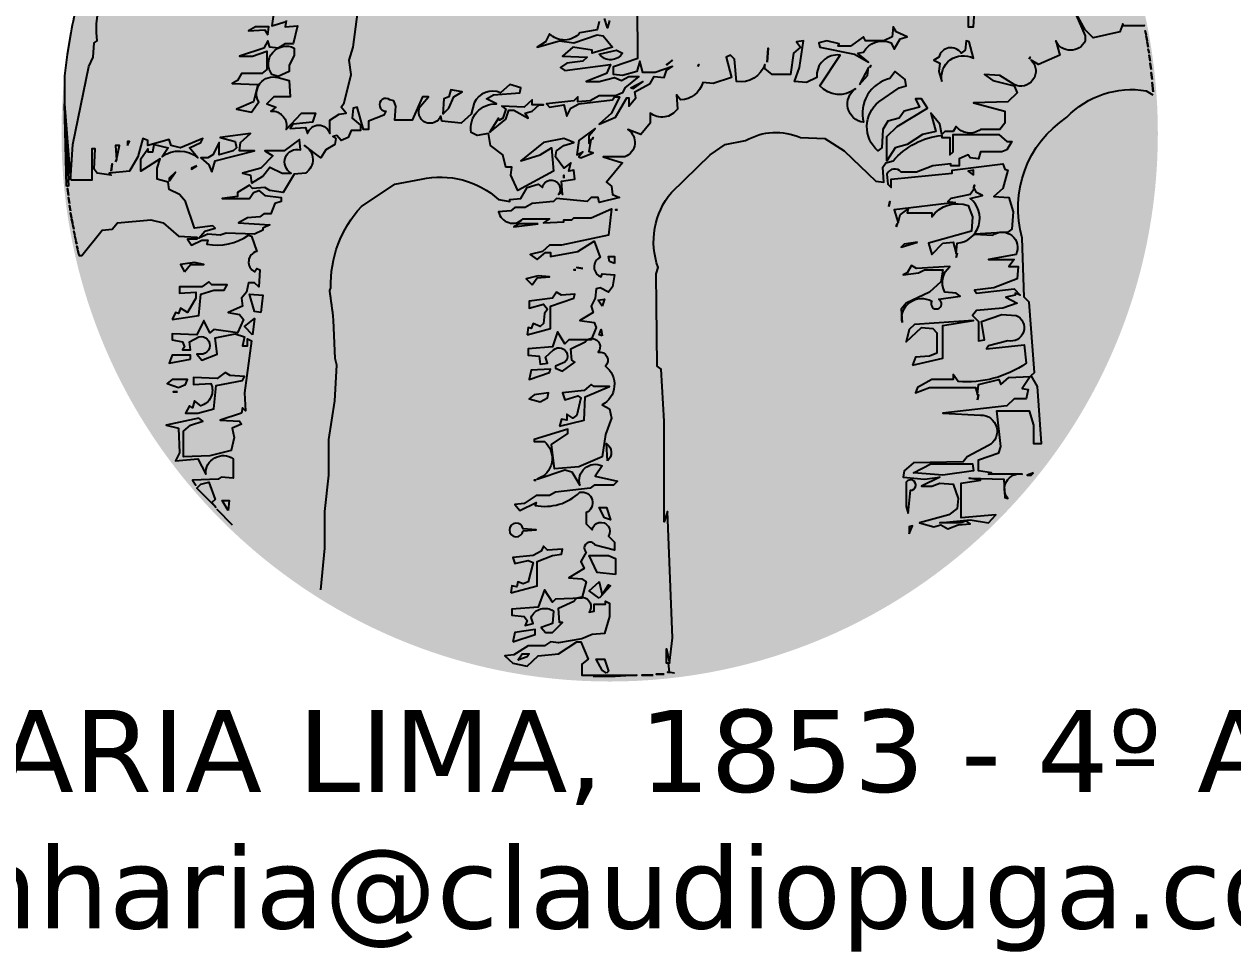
# Model space of a CAD drawing. Header units: millimetres. Extents: x -2368 to 4502, y -2283 to 2217.
# Drawn here: x 4111.9 to 4220.4, y -1691.1 to -1607.7 of the extents above; entities that cross this region are included whole.
import ezdxf

# ---------------------------------------------------------------- set-up
doc = ezdxf.new("R2010")
doc.units = ezdxf.units.MM
doc.header["$LTSCALE"] = 50
doc.layers.add('F-LOGO', color=7, linetype='Continuous')
doc.styles.add('Graphite Light Narrow', font='')
doc.styles.get('Graphite Light Narrow').set_extended_font_data('Graphite Light Narrow')

# ---------------------------------------------------------------- blocks, each defined once
blk = doc.blocks.new('LOGO_CP')
at = {"layer": 'F-LOGO', "true_color": 0xfbb000}
h = blk.add_hatch(color=40, dxfattribs=at)
h.dxf.hatch_style = 1
h.paths.add_polyline_path([(41.348, 0.17, 1), (-41.495, 0.17, 1)])
at = {"layer": 'F-LOGO'}
h = blk.add_hatch(color=1, dxfattribs=at)
h.dxf.hatch_style = 1
h.paths.add_polyline_path([(17.997, 27.814), (15.1, 29.181, -0.022873), (14.886, 29.197), (14.886, 29.281), (9.907, 29.026, -0.094895), (9.099, 28.732), (8.315, 28.446), (8.28, 28.429), (8.268, 28.429), (6.671, 27.847), (6.667, 27.814), (6.474, 27.776), (2.443, 24.742), (0.599, 21.362), (0.061, 18.212), (-0.016, 15.063), (-0.246, 13.41), (-0.092, 11.376), (-0.092, 8.688), (0.433, 6.457), (2.058, 5.845), (1.982, 17.828, -0.176951), (5.285, 22.284, -0.210411), (12.044, 25.894), (14.118, 25.663), (19.188, 23.359), (19.572, 23.82), (19.649, 24.819), (20.187, 25.203), (19.726, 25.587, -0.019346), (19.742, 25.732), (19.517, 26.001), (19.495, 25.817), (18.881, 26.662), (18.864, 26.781)])
h.paths.add_polyline_path([(0.676, 20.286), (0.676, 20.21), (0.445, 20.286)], flags=16)
h = blk.add_hatch(color=1, dxfattribs=at)
h.dxf.hatch_style = 1
edge = h.paths.add_edge_path()
edge.add_line((-5.475, 21.986), (-6.012, 22.754))
edge.add_line((-6.012, 22.754), (-6.243, 23.138))
edge.add_line((-6.243, 23.138), (-7.164, 23.522))
edge.add_line((-7.164, 23.522), (-7.318, 23.753))
edge.add_line((-7.318, 23.753), (-7.977, 24.078))
edge.add_line((-7.977, 24.078), (-8.636, 24.179))
edge.add_line((-8.636, 24.179), (-9.433, 24.38))
edge.add_line((-9.433, 24.38), (-10.274, 24.392))
edge.add_line((-10.274, 24.392), (-11.236, 24.301))
edge.add_line((-11.236, 24.301), (-12.102, 24.227))
edge.add_line((-12.102, 24.227), (-13.074, 24.05))
edge.add_line((-13.074, 24.05), (-14.61, 23.897))
edge.add_line((-14.61, 23.897), (-15.609, 23.436))
edge.add_line((-15.609, 23.436), (-17.376, 22.514))
edge.add_line((-17.376, 22.514), (-19.526, 20.363))
edge.add_line((-19.526, 20.363), (-21.37, 17.444))
edge.add_line((-21.37, 17.444), (-22.37, 14.366))
edge.add_line((-22.37, 14.366), (-22.829, 12.375))
edge.add_line((-22.829, 12.375), (-23.674, 8.303))
edge.add_line((-23.674, 8.303), (-23.982, 6.921))
edge.add_line((-23.982, 6.921), (-24.097, 5.692))
edge.add_line((-24.097, 5.692), (-24.212, 2.926))
edge.add_line((-24.212, 2.926), (-23.367, 1.697))
edge.add_line((-23.367, 1.697), (-22.292, 1.697))
edge.add_line((-22.292, 1.697), (-21.137, 1.54))
edge.add_line((-21.137, 1.54), (-20.3, 2.936))
edge.add_line((-20.3, 2.936), (-19.071, 8.851))
edge.add_line((-19.071, 8.851), (-18.763, 9.542))
edge.add_line((-18.763, 9.542), (-18.681, 11.76))
edge.add_line((-18.681, 11.76), (-18.221, 12.989))
edge.add_arc((-8.122, 11.426), 10.219, 126.98686, 171.19994, ccw=False)
edge.add_arc((-9.392, 11.489), 9.454, 64.973, 121.06069, ccw=False)
edge.add_line((-5.393, 20.056), (-5.039, 20.51))
edge.add_line((-5.039, 20.51), (-4.859, 20.751))
edge.add_line((-4.859, 20.751), (-5.09, 21.064))
edge.add_line((-5.09, 21.064), (-5.475, 21.986))
h = blk.add_hatch(color=1, dxfattribs=at)
h.dxf.hatch_style = 1
h.paths.add_polyline_path([(40.312, 8.303), (38.699, 8.303), (38.468, 7.843), (35.327, 6.593, -0.055579), (35.074, 6.491), (32.323, 5.384), (32.121, 4.943, -0.247006), (31.676, 3.973), (30.365, 2.888), (29.788, 0.929), (29.891, -0.409), (29.942, -0.453), (30.326, -0.453), (29.942, -1.068), (30.019, -2.604), (30.805, -6.18, -0.274851), (34.474, 1.39, -0.247264), (40.466, 3.387), (41.08, 3.003)])
h = blk.add_hatch(color=1, dxfattribs=at)
h.dxf.hatch_style = 1
h.paths.add_polyline_path([(16.198, 3.424), (14.529, 4.025), (13.888, 4.079), (13.944, 4.236), (12.889, 4.616), (10.875, 4.374, -0.184109), (9.509, 4.079), (9.498, 4.209), (8.085, 4.039), (4.781, 1.713, -0.03298), (4.625, 1.603), (0.906, -2.067), (0.061, -3.833), (0.676, -4.678), (0.292, -10.516), (0.138, -11.438), (-0.169, -11.822), (0.2, -18.285, -0.178204), (0.145, -19.491), (0.061, -21.347), (0.642, -26.137), (-0.016, -29.028), (0.126, -30.552), (0.292, -30.718), (0.292, -31.333), (0.196, -31.307), (0.369, -33.176), (-0.092, -35.606), (-0.092, -36.326), (-0.476, -37.632), (-0.092, -40.781), (4.326, -40.556), (4.286, -40.551), (4.44, -40.551), (4.363, -39.859), (4.209, -39.859), (4.209, -38.784), (4.44, -39.859), (4.67, -37.939), (4.286, -28.414), (4.056, -29.182), (4.056, -21.577), (3.825, -17.66), (3.518, -17.429), (3.441, -10.439), (3.595, -9.978, -0.267216), (4.593, -4.294), (7.512, -1.452), (8.665, -0.684), (10.201, -0.377, -0.239025), (14.349, -0.146), (16.192, -0.223), (17.652, -1.145), (20.033, -3.449), (20.648, -3.526), (19.923, -0.875, -0.036156), (19.72, -0.594), (18.175, 1.551, -0.01058), (18.141, 1.599)])
h = blk.add_hatch(color=1, dxfattribs=at)
h.dxf.hatch_style = 1
h.paths.add_polyline_path([(-21.666, -31.879), (-21.888, -34.268), (-29.167, -28.836), (-28.821, -27.569), (-28.514, -25.879), (-27.746, -18.351), (-27.131, -15.509), (-26.44, -13.358), (-26.286, -12.052), (-26.516, -10.132), (-25.748, -6.752), (-24.903, -4.985), (-24.107, -3.243), (-23.06, -2.835), (-21.908, -1.682), (-20.371, -0.377), (-18.489, 0.468), (-16.3, 1.16), (-14.029, 1.016), (-12.037, 1.006), (-10.309, 0.123), (-9.08, -0.761), (-7.927, -2.374), (-7.5, -3.676), (-7.163, -4.79), (-8.503, -4.798), (-9.521, -4.055), (-10.665, -3.519), (-12.028, -3.192), (-13.155, -3.144), (-15.091, -3.447), (-16.3, -3.68), (-18.655, -5.249), (-20.592, -8.215), (-21.139, -11.515), (-20.982, -13.226), (-20.679, -17.353), (-20.832, -20.041), (-21.293, -22.96), (-21.293, -25.649), (-21.6, -28.414)])
h = blk.add_hatch(color=1, dxfattribs=at)
h.dxf.hatch_style = 1
h.paths.add_polyline_path([(-33.353, -4.064), (-33.61, -3.477), (-34.275, -3.296), (-34.275, -3.198), (-35.504, -2.681), (-37.731, -2.988), (-39.191, -3.372), (-40.959, -3.797), (-40.958, -3.833), (-41.111, -3.833), (-40.189, -9.057), (-39.959, -9.057), (-38.423, -7.136), (-37.655, -7.059), (-37.271, -6.599), (-34.736, -6.368), (-33.814, -6.599), (-32.662, -7.597), (-31.279, -7.674), (-30.895, -7.482), (-31.433, -6.983), (-31.778, -5.984)])
at = {"layer": 'F-LOGO', "color": 1}
for p, q in [((-41.111, -3.833), (-41.265, 2.389)), ((-41.265, 2.389), (-40.958, -3.833)), ((-40.958, -3.833), (-41.111, -3.833))]:
    blk.add_line(p, q, dxfattribs=at)
for points in [[(-0.092, 8.688), (-0.246, 8.15), (-0.476, 8.841)], [(27.023, 9.148), (27.023, 8.227), (27.407, 8.227), (27.484, 9.379)], [(-25.364, 9.917), (-25.595, 8.303), (-24.519, 8.611)]]:
    blk.add_lwpolyline(points, dxfattribs=at)
for points in [[(-0.86, 8.611), (-1.014, 7.996), (-2.32, 7.766, -0.439304), (-4.624, 7.689), (-4.932, 7.074), (-5.546, 6.69), (-3.856, 7.151), (-2.781, 6.998), (-1.014, 7.612), (-0.553, 7.535), (0.138, 6.69), (-1.398, 6.229), (-1.398, 6.46), (-2.858, 6.69), (-3.626, 5.999), (-1.782, 5.922), (-2.09, 5.615), (-3.319, 5.461), (-3.779, 5.154), (-3.472, 4.924), (-0.016, 5.384), (-0.323, 4.693), (-1.859, 4.079), (-0.86, 4.079), (0.292, 4.386), (0.829, 4.155), (1.367, 4.463), (2.135, 4.463), (1.06, 3.618), (0.906, 3.234), (0.369, 3.003), (-0.86, 3.003), (-1.552, 2.619), (-2.474, 2.542), (-2.474, 2.926), (-2.781, 2.619), (-4.855, 2.389), (-4.624, 2.158), (-3.549, 2.312), (-3.319, 1.467), (-3.011, 2.081), (-2.397, 2.389), (0.138, 2.696), (0.292, 2.926), (0.676, 2.926), (0.061, 1.697), (-0.86, 0.852), (0.369, 1.39), (1.214, 2.85), (1.367, 2.85), (1.367, 2.235), (1.905, 2.85), (1.828, 3.31), (2.98, 3.925), (3.287, 4.463), (4.056, 4.386), (4.209, 4.924), (4.67, 5.231), (3.364, 4.77), (2.443, 4.77), (2.212, 5.615), (1.982, 4.847), (0.906, 4.54), (0.215, 4.616), (0.215, 5.231), (2.058, 5.845), (1.982, 17.828, -0.176951)], [(-24.519, 8.688), (-24.596, 8.227), (-23.674, 8.303), (-23.982, 6.921), (-24.596, 6.921), (-25.134, 6.614), (-25.748, 6.69), (-25.902, 7.151), (-26.209, 6.614), (-28.053, 5.999), (-27.054, 5.999), (-25.979, 6.383), (-25.979, 5), (-26.363, 4.693), (-27.899, 4.693), (-28.206, 4.155), (-28.59, 3.925), (-26.67, 3.848), (-26.977, 2.542), (-28.283, 2.005), (-27.131, 1.774), (-26.593, 2.542, -0.66839), (-25.134, 4.386), (-24.289, 4.155), (-24.212, 2.926), (-25.441, 2.926), (-25.979, 2.389), (-25.287, 2.158), (-25.672, 1.851, -0.510358), (-24.519, 0.468), (-23.367, 1.697), (-22.292, 1.697), (-22.522, 1.006), (-23.982, 0.852), (-24.212, 0.545), (-23.06, 0.622), (-22.906, 0.161, -0.741921), (-21.216, 0.161), (-21.216, 1.16), (-20.525, 1.621), (-19.987, 1.697), (-20.371, 2.158), (-20.141, 2.466), (-19.603, 4.616), (-19.757, 5.692), (-19.45, 6.69), (-19.065, 9.763)], [(-40.804, -3.372), (-40.65, -0.684), (-39.421, 5.231), (-39.114, 5.922), (-39.037, 6.998), (-38.807, 7.151, -0.30066), (-34.352, 15.601, -0.224329)], [(-40.305, 10.094, 0.007172), (-40.793, 7.763), (-41.062, 6.133), (-41.266, 4.518), (-41.265, 2.389), (-40.804, -3.372)], [(40.293, 8.389), (40.312, 8.303), (38.699, 8.303), (38.699, 8.457), (38.468, 7.843), (36.471, 7.382), (35.857, 7.996), (34.935, 9.686), (35.857, 7.535), (35.857, 7.151, -0.633039), (33.629, 7.151), (33.936, 6.076), (32.323, 5.384), (31.786, 5.692, -0.845224), (30.48, 3.848), (29.404, 4.54), (28.252, 4.616), (28.867, 4.155), (30.48, 3.771), (30.71, 3.234), (30.019, 2.542), (27.407, 2.466), (29.788, 1.851), (29.788, 0.929), (29.404, 0.468), (27.945, 0.468, -0.414998), (26.101, 0.699), (25.871, 0.315), (25.256, 0.315), (25.026, 0.084), (24.872, 0.852), (24.181, 1.697), (24.565, 0.315), (23.566, 0.084), (22.414, -0.684), (21.493, -0.914), (20.878, -1.913), (20.878, -0.069), (21.646, 0.699), (23.951, 2.081), (23.49, 2.773), (23.029, 2.773), (23.336, 2.158), (22.184, 1.851), (21.8, 1.313), (20.955, 1.083), (20.571, 0.468), (20.494, -0.914), (20.187, -1.145, -0.467176), (20.263, 2.542), (21.8, 3.618), (22.337, 3.771), (22.261, 4.232), (21.493, 4.847), (21.108, 4.309, 0.422237), (19.111, 1.006, -0.686569), (18.497, 3.541, -0.410812), (15.808, 3.771), (17.345, 6.076, 0.483985), (15.578, 4.386), (14.81, 4.002), (13.888, 4.079), (14.272, 5.154), (14.579, 7.151), (14.042, 7.074), (14.349, 6.69), (13.811, 6.229), (13.581, 4.616), (12.198, 4.616), (11.66, 5.077), (11.66, 5.384, -0.363078), (9.509, 4.079), (9.356, 5.769), (9.049, 6.076), (8.741, 5.922), (9.125, 4.386), (7.743, 3.925), (6.975, 4.002, -0.320842), (5.285, 2.696), (4.977, 3.08), (5.054, 2.005, -0.428197), (2.98, 1.697), (2.98, 0.929), (2.289, 0.084), (1.29, 0.468, -0.626196), (1.06, -1.606), (-0.553, -1.606), (0.906, -2.067), (-0.323, -3.526), (0.061, -3.833), (0.138, -4.448), (0.676, -4.678), (-0.86, -5.062), (-0.937, -4.678), (-1.475, -4.678), (-1.782, -4.985), (-4.087, -4.755), (-4.317, -4.985), (-5.93, -5.139), (-6.468, -5.446), (-7.236, -5.446), (-7.543, -5.677), (-8.465, -5.754, 0.600394), (-6.622, -6.291), (-4.624, -6.291), (-5.085, -6.599), (-3.549, -6.522), (-3.549, -6.368), (-2.934, -6.368), (-2.781, -6.214), (-1.475, -6.214), (0.061, -5.523), (-0.169, -7.52), (-3.703, -8.288), (-4.624, -8.288), (-5.162, -8.749), (-6.084, -8.98), (-5.546, -9.364), (-4.932, -8.826), (-4.548, -8.826), (-4.548, -9.133), (-2.474, -8.749), (-1.245, -7.981), (-0.784, -9.21, 0.690856), (-0.707, -10.67), (-0.63, -10.439), (0.292, -10.516), (0.138, -11.438), (-0.169, -11.822), (-0.784, -11.515), (-1.091, -11.591), (-1.168, -12.283), (-1.475, -12.897), (-1.321, -13.358), (-2.32, -13.973), (-1.245, -14.126), (-1.091, -14.51), (-1.475, -15.432), (-3.165, -15.432), (-3.472, -15.739), (-4.01, -14.818), (-4.394, -15.97), (-6.237, -16.124), (-6.237, -16.584), (-5.393, -16.661), (-5.316, -17.276), (-4.778, -17.199), (-4.932, -16.738), (-4.317, -16.2, -1.004358), (-3.472, -17.122), (-4.164, -17.429), (-4.164, -17.583), (-3.626, -17.813), (-2.704, -17.122), (-2.934, -16.969), (-3.011, -16.124), (-1.936, -15.586, -1.018546), (-0.937, -16.354, -0.726111), (-0.4, -17.429, -0.54208), (-0.63, -20.348), (-0.092, -20.656), (0.061, -21.347), (-0.4, -22.576), (-0.63, -24.266), (-2.397, -25.034), (-4.24, -25.188), (-4.471, -23.344), (-3.242, -22.499), (-3.242, -22.192), (-5.777, -22.96), (-5.777, -23.114), (-5.008, -23.114, -0.581118), (-5.546, -25.956), (-3.472, -25.264), (-2.934, -25.418), (-2.32, -26.417, -0.656891), (-0.63, -24.957), (-1.168, -25.725), (0.522, -26.109), (0.215, -26.417), (-1.245, -26.417), (-1.552, -26.647), (-4.164, -26.954), (-4.624, -27.185), (-5.623, -27.185), (-6.545, -27.799), (-7.236, -27.876), (-6.852, -28.337), (-5.623, -27.723), (-5.7, -27.953, 0.239765), (-2.32, -26.954, -0.904474), (-1.859, -28.491), (-1.859, -29.336), (-1.398, -29.797, -1.230789), (-0.169, -30.257), (0.292, -30.718), (0.292, -31.333), (-1.168, -30.949, 1.162517), (-1.859, -31.486), (-2.243, -32.178), (-2.013, -32.715), (-3.165, -33.407), (-2.166, -33.484), (-1.859, -33.714), (-2.166, -34.943), (-4.164, -35.02), (-4.394, -35.25), (-5.008, -34.329), (-5.469, -35.634), (-7.467, -35.788), (-7.467, -36.249), (-6.545, -36.326), (-6.314, -36.633), (-6.468, -37.017), (-5.853, -36.863), (-6.007, -36.403, -0.486799), (-4.317, -35.942), (-4.394, -36.863), (-5.239, -37.171), (-4.932, -37.555), (-4.394, -37.555), (-3.626, -36.787), (-3.856, -36.787), (-3.933, -35.711), (-2.781, -35.174, -1.009831), (-1.629, -36.018), (-1.245, -35.942), (-1.245, -35.404), (-0.4, -35.404), (-0.4, -35.174), (-0.092, -35.327), (-0.092, -36.326), (-0.476, -37.632), (-1.398, -37.708), (-2.166, -38.016), (-3.933, -38.323), (-4.548, -38.246), (-5.008, -38.553), (-6.237, -38.553), (-7.313, -39.245), (-8.004, -39.321), (-7.39, -39.859), (-6.314, -40.09), (-5.469, -39.321), (-3.933, -39.168), (-2.55, -38.246), (-2.243, -38.246), (-1.705, -39.552), (-2.166, -39.936), (-2.166, -40.781), (1.982, -40.781, -0.021395), (-1.311, -40.878)], [(-21.892, -34.314), (-21.6, -31.179), (-21.6, -28.414), (-21.293, -25.649), (-21.293, -22.96), (-20.832, -20.041), (-20.679, -17.353), (-20.827, -16.844), (-20.935, -13.936, 0.008205), (-21.223, -11.71), (-21.139, -11.515, -0.196867), (-18.835, -5.37), (-16.3, -3.68), (-14.303, -3.296, -0.243045), (-8.465, -4.832), (-7.62, -4.985), (-7.62, -4.832), (-6.775, -4.755), (-6.314, -3.91), (-5.469, -3.68), (-5.162, -3.91, -1.234312), (-3.933, -4.448), (-3.703, -4.294), (-3.626, -4.448), (-3.703, -3.449), (-2.704, -3.296), (-2.781, -2.604), (-3.165, -2.681), (-3.011, -2.067), (-3.549, -2.451), (-4.164, -1.606), (-4.087, -1.145), (-3.549, -0.761), (-2.781, -0.53), (-3.549, -0.223), (-5.085, -0.53), (-6.775, -1.913), (-5.316, -1.452), (-4.471, -0.914), (-4.317, -2.681), (-7.006, -4.14), (-7.543, -2.988), (-7.467, -2.374), (-7.927, -2.374), (-8.158, -1.452), (-9.08, -0.761), (-9.233, 0.161), (-10.078, 0.007), (-10.539, 0.238, -0.486522), (-8.619, 2.389), (-9.387, 2.773), (-8.849, 3.08), (-6.852, 3.234), (-6.775, 3.618), (-7.62, 3.848), (-8.311, 3.234, 0.406448), (-10.309, 2.466), (-10.539, 1.621), (-11.307, 0.929), (-12.767, 1.083), (-12.844, 1.467, -1.087111), (-14.38, 2.235), (-13.765, 2.926), (-14.226, 2.926), (-14.994, 1.16), (-16.3, 1.16), (-16.223, 2.235), (-16.377, 2.619), (-16.684, 2.696, 1.434912), (-16.992, 1.851), (-17.145, 1.544), (-18.297, 1.083), (-18.297, 0.468), (-18.681, 0.468), (-19.142, 2.158), (-19.45, 2.081), (-19.526, 1.313), (-18.912, 0.776), (-18.912, 0.392), (-19.603, 0.392), (-19.834, -0.146), (-20.371, -0.377), (-20.679, 0.007), (-20.986, -0.069), (-20.755, -0.223), (-20.832, -0.684), (-21.524, -1.068), (-21.908, -1.682), (-23.137, -0.761, -0.570126), (-23.06, -2.835), (-23.905, -2.911), (-24.75, -4.294), (-25.748, -4.14), (-26.132, -3.91), (-27.054, -3.987), (-27.285, -3.756), (-28.206, -4.294), (-28.206, -4.601), (-29.359, -4.755), (-27.285, -4.755), (-26.977, -4.294), (-26.593, -4.14), (-26.132, -4.525), (-24.903, -4.678), (-24.903, -4.985), (-25.364, -5.139), (-25.672, -5.907), (-26.209, -5.907), (-26.516, -6.138), (-27.438, -6.214), (-28.13, -6.599), (-25.748, -6.752), (-26.286, -6.983), (-26.286, -7.136), (-26.901, -7.444), (-29.051, -7.367), (-29.512, -7.52), (-30.434, -7.444), (-31.125, -7.751), (-30.664, -7.213), (-29.896, -6.983), (-30.05, -6.829), (-31.433, -6.983), (-32.124, -4.985), (-32.585, -4.448), (-33.353, -4.064), (-33.43, -3.526), (-34.275, -3.296), (-34.275, -2.451), (-34.044, -1.759), (-35.504, -2.681), (-35.504, -1.759), (-34.966, -0.991), (-34.966, -1.222), (-34.582, -1.222), (-34.505, -0.684), (-33.43, -0.914), (-33.891, -1.606, -0.356507), (-31.202, -1.682), (-31.817, -0.914), (-30.972, -0.53), (-30.818, -0.223), (-32.508, -0.914), (-33.199, -0.761), (-33.353, -0.3), (-34.966, -0.761), (-34.966, -0.377), (-35.35, -0.223), (-35.734, -1.606), (-36.349, -2.681), (-37.885, -2.835), (-37.731, -2.988), (-38.807, -2.835), (-39.037, -2.527), (-38.96, -0.991), (-39.191, -0.991), (-39.191, -3.372), (-40.754, -3.372)], [(4.834, -40.626, -0.00006), (4.824, -40.627), (4.286, -40.551), (4.44, -40.551), (4.363, -39.859), (4.209, -39.859), (4.209, -38.784), (4.44, -39.859), (4.67, -37.939), (4.286, -28.414), (4.056, -29.182), (4.056, -21.577), (3.825, -17.66), (3.518, -17.429), (3.441, -10.439), (3.595, -9.978, -0.267216), (4.593, -4.294), (7.512, -1.452), (8.665, -0.684), (10.201, -0.377, -0.239025), (14.349, -0.146), (16.192, -0.223), (17.652, -1.145), (20.033, -3.449), (20.648, -3.526), (20.571, -2.374), (20.801, -2.067), (21.339, -1.913, -0.192774), (25.026, 0.007), (25.026, -0.146), (25.64, -0.146), (25.64, -1.452), (25.871, -1.222), (25.871, 0.084), (29.328, 0.084), (29.942, -0.453), (30.326, -0.453), (29.942, -1.068), (29.558, -1.222), (27.945, -1.222), (27.791, -1.759), (27.177, -1.682), (27.023, -1.452), (26.332, -1.759), (26.332, -2.297), (25.717, -2.297), (25.717, -2.143), (24.335, -2.297), (23.106, -2.758), (21.953, -2.758, 0.571151), (20.878, -2.911), (20.955, -3.68), (21.185, -3.91), (21.185, -3.296), (25.794, -2.835), (25.794, -2.604), (29.635, -2.143), (29.788, -2.527), (30.019, -2.604), (29.635, -3.987), (28.944, -4.601), (30.096, -4.678), (30.403, -5.754), (30.326, -7.059), (30.019, -7.29), (27.484, -7.444), (28.867, -7.52, -0.782208), (30.633, -8.98), (28.559, -9.364), (30.48, -9.364), (30.096, -9.902), (30.787, -9.902), (30.71, -10.823), (28.944, -11.515), (27.484, -11.668), (27.638, -11.899), (30.48, -11.591), (30.941, -12.052), (30.557, -11.899), (30.557, -12.052), (29.865, -12.206), (30.71, -12.667), (29.635, -13.051), (27.638, -13.205), (27.33, -13.589), (27.791, -14.05), (27.791, -15.509), (28.252, -15.432), (28.022, -14.05), (29.558, -13.512), (30.633, -13.589, -0.9098), (30.019, -15.509), (28.559, -15.893), (28.406, -16.124), (31.248, -15.816), (31.402, -17.199, -0.174666), (26.255, -18.582), (25.871, -18.044), (25.871, -18.428), (24.258, -18.428), (23.182, -19.042), (23.029, -19.427), (24.104, -19.042), (27.561, -19.042), (27.714, -19.58), (27.791, -18.812), (29.328, -18.428), (29.481, -18.812), (30.096, -18.274), (31.709, -18.198), (31.094, -19.119), (31.555, -19.196), (31.402, -19.887), (30.48, -19.887), (29.942, -20.425), (25.103, -20.963), (27.945, -21.116, -0.78918), (28.559, -23.421), (26.946, -24.266), (26.639, -24.65), (22.875, -24.727), (22.184, -25.341), (22.107, -25.802), (23.72, -25.956), (24.872, -25.802), (23.49, -26.493), (24.258, -26.493), (24.872, -26.263), (25.871, -26.34), (26.255, -27.415), (26.178, -28.183), (25.564, -28.644), (23.336, -29.259), (24.411, -29.566), (24.949, -29.412), (25.487, -29.72), (26.255, -29.412), (27.177, -29.336), (26.87, -29.105), (26.485, -29.259), (24.872, -29.259), (27.177, -29.028), (28.559, -29.259), (29.097, -28.644), (26.485, -28.875), (26.485, -26.263), (27.945, -26.033), (27.1, -25.879), (29.712, -25.956), (29.788, -27.338), (30.019, -27.415, -0.686844), (31.094, -25.572), (28.559, -25.572), (28.79, -25.495), (27.791, -25.341), (27.791, -24.496), (29.328, -23.959), (29.481, -23.498), (29.174, -20.809), (31.632, -20.809), (31.939, -21.885), (31.939, -23.267), (32.554, -23.267), (32.247, -18.966), (31.786, -18.121), (32.016, -17.89), (31.632, -12.59), (31.248, -12.206), (31.094, -7.751, -0.327874), (34.474, 1.39, -0.247264), (40.466, 3.387), (40.965, 3.075)], [(-40.188, -9.061), (-40.189, -9.057), (-39.959, -9.057), (-38.423, -7.136), (-37.655, -7.059), (-37.271, -6.599), (-34.736, -6.368), (-33.814, -6.599), (-32.662, -7.597), (-31.279, -7.674), (-31.279, -7.828), (-31.97, -7.828), (-31.663, -8.288), (-30.895, -7.904), (-30.434, -7.904), (-30.511, -8.212, 0.202155), (-27.361, -7.52), (-27.131, -7.597), (-26.747, -8.749, 0.684492), (-26.901, -10.286), (-26.747, -10.055), (-26.516, -10.132), (-26.593, -11.438), (-26.901, -11.131), (-27.361, -11.131), (-27.515, -11.822), (-27.899, -12.283), (-27.822, -12.897), (-28.898, -13.358), (-28.053, -13.512), (-27.746, -13.896), (-28.206, -14.895), (-29.973, -14.664), (-30.28, -14.895), (-30.741, -13.973), (-31.279, -15.048), (-33.123, -14.971), (-33.123, -15.432), (-32.354, -15.586), (-32.201, -15.97), (-32.354, -16.2), (-31.74, -16.2), (-31.817, -15.586), (-31.125, -15.202, -1.013494), (-30.818, -16.508), (-31.279, -16.508), (-30.895, -16.969), (-29.743, -16.508), (-29.896, -15.279), (-28.36, -14.971), (-27.669, -15.202), (-27.822, -15.893), (-27.438, -15.893), (-27.438, -15.355), (-27.131, -15.509), (-27.669, -19.427), (-27.592, -20.809), (-27.822, -20.579), (-27.899, -20.963), (-29.512, -21.501), (-28.053, -21.577), (-27.899, -21.808), (-28.59, -22.115), (-28.437, -22.806), (-28.667, -23.805), (-30.28, -24.189), (-32.278, -24.266), (-32.278, -22.346), (-31.74, -21.885), (-30.818, -21.577), (-31.125, -21.347), (-33.583, -21.885), (-32.662, -22.115), (-32.585, -23.959), (-32.892, -24.573), (-31.202, -24.419), (-30.588, -25.572, -0.626672), (-28.514, -24.419), (-28.514, -25.879), (-29.435, -25.802), (-29.666, -25.956), (-31.586, -26.033), (-31.356, -26.417, -0.000974), (-31.451, -26.311, -0.000974)]]:
    blk.add_lwpolyline(points, format="xyb", dxfattribs=at)
for points in [[(-25.902, 7.612), (-25.825, 8.227), (-26.824, 8.227), (-27.361, 7.919), (-26.132, 7.996)], [(40.466, 7.612), (40.389, 7.919), (40.466, 7.612)], [(40.542, 7.151), (40.466, 7.535), (40.542, 7.151)], [(11.814, 5.538), (11.891, 6.614), (11.814, 5.538)], [(40.619, 6.69), (40.542, 7.074), (40.619, 6.69)], [(40.696, 6.229), (40.619, 6.537), (40.696, 6.229)], [(4.67, 5.692), (4.209, 5.384), (4.286, 5.384)], [(31.632, 5.769), (31.709, 5.922), (31.632, 5.769)], [(40.773, 5.615), (40.696, 6.076), (40.773, 5.615)], [(6.591, 5.231), (6.667, 5.384), (6.591, 5.231)], [(18.804, 3.848), (19.419, 4.54), (19.495, 5.154)], [(19.572, 5.154), (19.649, 5.308), (19.572, 5.154)], [(40.85, 5), (40.773, 5.461), (40.85, 5)], [(40.927, 4.232), (40.85, 4.77), (40.927, 4.232)], [(1.674, 3.541), (1.521, 3.618), (2.443, 4.079)], [(41.003, 3.31), (40.927, 4.002), (41.003, 3.31)], [(-12.69, 1.621), (-12.229, 2.081), (-11.845, 2.926), (-11.23, 3.31), (-12.075, 3.464), (-12.229, 2.926), (-12.613, 2.773)], [(-9.156, 0.238), (-7.927, 1.237), (-7.697, 1.928), (-7.313, 1.928), (-6.237, 1.313), (-6.468, 1.697), (-5.93, 1.851), (-5.393, 2.312), (-5.085, 2.312), (-5.93, 2.312), (-5.93, 2.696), (-6.545, 2.158), (-8.235, 2.235), (-7.927, 2.005), (-8.158, 1.313), (-8.388, 1.16), (-8.465, 1.313)], [(-30.127, -2.758), (-29.896, -1.913), (-26.901, -1.145), (-28.053, -1.145), (-27.976, -0.53), (-27.208, 0.161), (-29.512, -0.146), (-28.36, -0.453), (-28.283, -0.914), (-28.514, -1.145), (-29.589, -1.452), (-29.589, -0.53), (-30.05, -1.452), (-30.434, -1.682), (-30.972, -1.682), (-30.357, -2.22)], [(-2.243, -1.682), (-1.321, -1.298), (-1.629, -1.222), (-1.475, -0.3), (-1.629, -0.607), (-1.629, 0.007), (-1.168, 0.545), (-2.397, -0.377), (-2.55, -1.452), (-2.09, -1.222), (-2.397, -1.606)], [(-37.347, -1.836), (-37.117, -0.761), (-37.424, -0.761)], [(-36.502, -0.761), (-36.349, -0.453), (-36.502, -0.453)], [(-1.398, -0.3), (-1.321, -0.146), (-1.398, -0.3)], [(-37.731, -2.681), (-37.655, -2.143), (-37.731, -2.681)], [(-37.424, -1.99), (-37.347, -1.836), (-37.424, -1.99)], [(-31.279, -2.297), (-31.663, -2.451), (-31.663, -2.527)], [(27.407, -2.988), (27.407, -2.604), (27.023, -2.681)], [(-33.353, -3.449), (-32.892, -2.758), (-33.353, -3.219)], [(-3.549, -3.219), (-3.549, -2.988), (-3.549, -3.219)], [(-40.958, -4.525), (-41.034, -3.987), (-40.958, -4.525)], [(27.407, -3.987), (27.484, -3.756), (27.407, -3.987)], [(-40.881, -5.139), (-40.958, -4.678), (-40.881, -5.139)], [(-40.804, -5.677), (-40.881, -5.293), (-40.804, -5.677)], [(21.032, -5.37), (21.108, -4.985), (21.032, -5.37)], [(-40.727, -6.214), (-40.804, -5.83), (-40.727, -6.214)], [(-40.65, -6.675), (-40.727, -6.291), (-40.65, -6.675)], [(0.522, -5.6), (0.369, -5.6), (0.522, -5.6)], [(-40.574, -7.059), (-40.65, -6.752), (-40.574, -7.059)], [(-40.497, -7.52), (-40.574, -7.213), (-40.497, -7.52)], [(-5.469, -6.675), (-6.929, -6.675), (-7.313, -6.906)], [(21.569, -6.906), (21.646, -6.675), (21.569, -6.906)], [(-40.42, -7.904), (-40.497, -7.597), (-40.42, -7.904)], [(-40.343, -8.212), (-40.42, -7.981), (-40.343, -8.212)], [(23.182, -8.058), (22.184, -8.212), (21.953, -8.442)], [(-40.266, -8.596), (-40.343, -8.365), (-40.266, -8.596)], [(-40.189, -8.98), (-40.266, -8.673), (-40.189, -8.98)], [(26.101, -9.21), (26.178, -8.903), (26.101, -9.21)], [(-32.201, -10.286), (-31.74, -9.748), (-30.741, -9.748), (-31.433, -9.594), (-32.508, -9.748)], [(-2.09, -10.055), (-2.55, -9.978), (-2.09, -10.055)], [(0.292, -9.671), (-0.092, -9.518), (-0.169, -9.133), (0.292, -9.133)], [(-5.93, -11.284), (-5.546, -10.747), (-4.624, -10.67), (-5.469, -10.593), (-6.391, -10.823)], [(-2.627, -10.132), (-2.781, -10.132), (-2.627, -10.132)], [(-33.123, -13.896), (-31.125, -13.589), (-30.972, -11.976), (-29.973, -11.668), (-29.205, -11.668), (-28.975, -11.284), (-30.127, -11.284), (-30.357, -11.054), (-30.895, -11.438), (-32.585, -11.438), (-32.585, -11.899), (-31.356, -11.822), (-31.356, -12.283), (-31.97, -13.358), (-32.508, -13.051), (-32.662, -13.435), (-32.892, -13.358)], [(-6.314, -15.048), (-4.548, -14.587), (-4.548, -12.897), (-2.781, -12.283), (-2.704, -11.976), (-3.703, -12.052), (-4.087, -11.822), (-4.394, -12.283), (-6.161, -12.513), (-6.161, -13.051), (-5.085, -12.744), (-4.778, -13.128), (-5.008, -13.435), (-5.085, -14.203), (-5.316, -14.434), (-5.853, -14.203), (-6.007, -14.587), (-6.237, -14.51)], [(-26.44, -13.358), (-26.901, -13.281), (-27.285, -11.976), (-26.286, -12.052)], [(-0.63, -12.897), (-0.937, -12.436), (-0.476, -12.36)], [(-27.054, -15.048), (-27.669, -14.434), (-26.901, -13.819)], [(22.798, -17.353), (25.103, -16.815), (25.103, -14.357), (27.407, -13.973), (22.952, -14.28), (22.568, -14.664), (22.337, -15.586), (23.49, -14.51), (24.335, -14.587), (24.642, -14.895), (24.642, -16.431), (24.104, -16.661), (23.029, -16.738)], [(-0.63, -15.125), (-0.86, -15.048), (-0.707, -14.664)], [(-31.74, -16.892), (-31.74, -16.584), (-33.123, -16.584), (-33.353, -17.199)], [(-4.624, -17.89), (-4.548, -17.66), (-6.007, -17.737), (-6.161, -18.428)], [(-32.662, -19.042), (-32.124, -18.812), (-31.97, -18.428), (-33.123, -18.428), (-33.507, -18.735)], [(-3.856, -21.961), (-2.013, -21.501), (-1.936, -19.734), (-0.092, -18.966), (-1.245, -18.966), (-1.475, -18.812), (-2.013, -19.273), (-3.626, -19.427), (-3.472, -19.964), (-2.474, -19.657), (-2.243, -19.811), (-2.55, -21.116), (-2.858, -21.347), (-3.319, -21.04), (-3.319, -21.501), (-3.703, -21.424)], [(-32.738, -19.35), (-33.046, -19.35), (-32.738, -19.35)], [(-5.316, -20.118), (-4.778, -19.811), (-4.701, -19.427), (-5.777, -19.58), (-6.161, -19.887)], [(27.714, -19.964), (27.791, -19.58), (27.714, -19.964)], [(25.103, -25.649), (22.875, -25.495), (24.181, -24.804), (27.33, -24.804), (27.407, -25.341)], [(31.939, -25.495), (31.478, -25.649), (31.786, -25.649)], [(-29.82, -28.107), (-31.279, -26.647), (-30.972, -26.34), (-30.357, -26.186), (-29.896, -27.492), (-30.127, -27.723)], [(-5.623, -26.033), (-5.777, -26.033), (-5.623, -26.033)], [(-28.59, -29.412), (-29.743, -28.26), (-28.59, -29.412)], [(-28.898, -28.337), (-29.359, -27.569), (-28.821, -27.569)], [(-0.476, -28.875), (-0.86, -28.107), (-0.323, -28.107), (-0.016, -29.028)], [(22.568, -30.104), (22.798, -29.489), (22.568, -29.566)], [(-7.543, -34.559), (-5.546, -34.021), (-5.546, -32.178), (-4.394, -31.717), (-3.703, -31.64), (-3.626, -31.256), (-4.778, -31.333), (-5.085, -31.026), (-5.239, -31.41), (-5.853, -31.717), (-7.39, -31.87), (-7.236, -32.331), (-6.237, -32.101), (-5.853, -32.255), (-6.237, -33.714), (-6.622, -33.868), (-7.006, -33.714), (-7.082, -34.098), (-7.467, -34.021)], [(0.369, -33.176), (-1.014, -33.023), (-1.629, -31.717), (-0.169, -31.717), (0.369, -31.947)], [(-0.86, -34.943), (-1.629, -34.405), (-0.86, -33.714), (-0.63, -34.713), (-0.169, -33.944), (-0.016, -34.021)], [(-7.39, -38.246), (-5.7, -37.708), (-5.7, -37.324), (-7.236, -37.555)], [(-7.006, -39.629), (-6.698, -39.168), (-6.161, -39.168), (-6.314, -39.398)], [(-0.323, -40.627), (-0.63, -40.397), (-1.091, -39.552), (-0.476, -39.552), (-0.169, -40.474)], [(3.211, -40.781), (2.366, -40.781), (3.211, -40.781)], [(4.056, -40.704), (3.441, -40.704), (4.056, -40.704)]]:
    blk.add_lwpolyline(points, close=True, dxfattribs=at)
for points in [[(18.65, 6.229), (19.111, 6.306, -0.395216), (21.185, 6.998), (21.416, 6.537), (21.877, 7.305), (22.414, 7.458), (21.569, 7.843), (21.339, 8.227), (21.262, 7.458), (20.648, 7.151), (19.265, 7.151), (19.111, 7.458), (18.113, 6.767), (17.191, 6.767), (17.268, 6.921), (16.346, 7.151), (15.731, 6.998), (15.808, 6.69), (18.42, 6.153), (19.495, 5.538)], [(-25.134, 4.463), (-25.595, 4.616, -0.786936), (-23.905, 6.614), (-23.905, 6.076), (-24.289, 5.308), (-24.289, 4.847)], [(-0.86, 6.153), (0.445, 6.46), (0.906, 6.229, -0.522009)], [(25.026, 4.079, -0.633047), (27.407, 5.845), (27.1, 7.074), (26.87, 7.151), (26.793, 6.46), (26.485, 6.229, 0.651052), (24.796, 5.922), (24.411, 5.692), (24.872, 5.461), (24.796, 4.847)], [(-27.131, -3.603), (-26.286, -3.065), (-25.748, -2.374), (-24.827, -2.835), (-24.135, -2.835, -0.88123), (-23.444, -1.068), (-23.521, -0.3), (-24.673, -1.145), (-26.132, -1.145), (-25.518, -1.529), (-26.44, -2.451), (-27.822, -2.835), (-27.208, -2.988)], [(25.103, -8.135), (25.871, -8.058), (26.101, -8.903), (26.178, -8.135, 0.674635), (27.177, -4.755), (28.099, -4.525), (27.638, -4.294), (27.484, -3.987), (27.177, -4.448), (25.717, -4.755), (25.487, -4.985), (26.025, -5.062), (21.416, -5.6), (21.723, -6.599), (21.877, -5.984), (22.491, -5.523), (22.414, -5.83), (24.258, -5.83), (24.258, -6.138, -0.336603), (27.023, -5.293), (27.33, -6.138), (27.254, -7.213), (24.027, -8.135), (24.258, -8.98)], [(22.03, -14.126, -0.650436), (24.258, -12.513, 2.414214), (24.796, -12.36), (26.409, -12.129), (26.101, -11.899), (25.256, -11.822, -0.36949), (25.64, -9.902), (23.106, -10.055), (22.722, -9.825), (22.414, -10.362), (22.107, -10.516), (23.259, -10.362), (23.72, -10.132), (25.103, -10.132), (24.949, -11.054), (24.104, -11.822), (22.337, -12.667), (21.953, -13.128)], [(-31.202, -20.963), (-29.973, -20.656), (-29.82, -18.889), (-27.822, -18.505), (-27.669, -18.198), (-28.744, -18.121), (-29.128, -17.89), (-29.743, -18.351), (-31.509, -18.274), (-31.509, -18.812), (-30.204, -18.735, -0.453234), (-30.972, -20.425), (-31.433, -20.041), (-31.586, -20.579), (-31.817, -20.425), (-32.124, -20.963)], [(-0.246, -24.573), (-0.323, -23.267, -0.507343)], [(22.491, -28.567), (22.645, -26.801, 1.713316), (22.337, -26.186), (22.337, -28.03)], [(-6.622, -29.873), (-5.623, -29.797), (-6.622, -29.72, 13.360018)]]:
    blk.add_lwpolyline(points, format="xyb", close=True, dxfattribs=at)
at = {"layer": 'F-LOGO', "color": 1, "insert": (-131.022, -43.395), "char_height": 6.19195, "width": 358.7696, "attachment_point": 1, "style": 'Graphite Light Narrow'}
blk.add_mtext('\\pi33.832;{\\fVerdana|b0|i0|c0|p34;AV.  BRIG. FARIA LIMA, 1853 - 4º ANDAR - SP   F:+55 (11) 3813-6855\\P\\pi29.068;e-mail: engenharia@claudiopuga.com.br  -  site:www.claudiopuga.com.br}', dxfattribs=at)

msp = doc.modelspace()

# ---------------------------------------------------------------- block references
at = {"layer": 'F-LOGO', "xscale": 1.188858461142835, "yscale": 1.188858461142835, "zscale": 1.188858461142835}
msp.add_blockref('LOGO_CP', (4164.544, -1617.733), dxfattribs=at)

doc.saveas('drawing.dxf')
